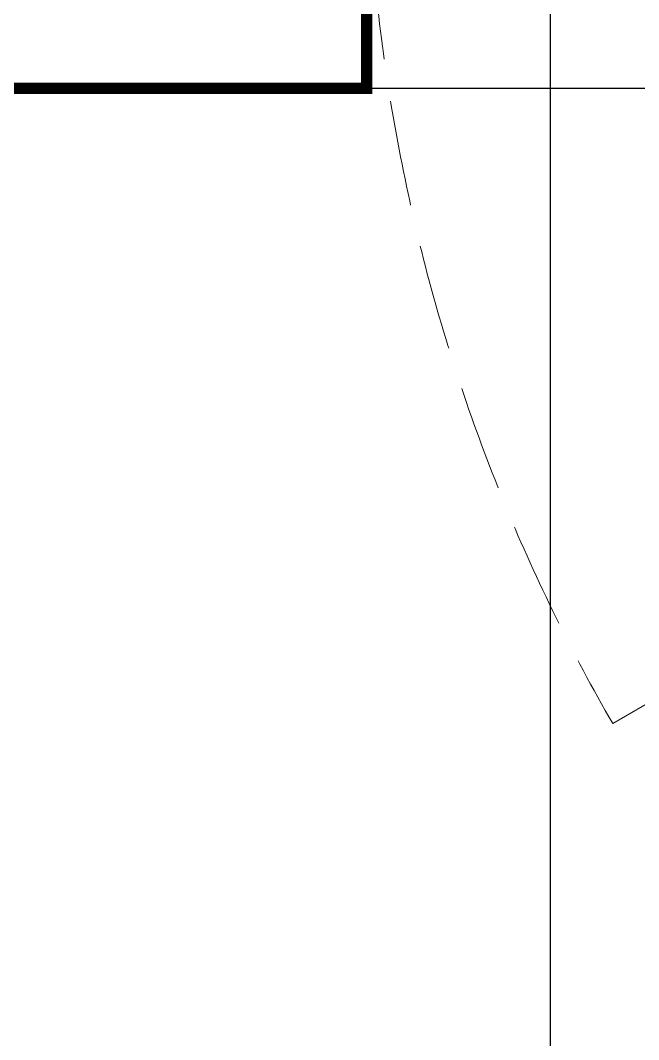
# Model space of a CAD drawing. Extents: x 27938 to 1042331, y -235042 to 1535213.
# Drawn here: x 715021 to 715459, y 595525 to 596247 of the extents above; entities that cross this region are included whole.
import ezdxf

# ---------------------------------------------------------------- set-up
doc = ezdxf.new("R2010")
doc.units = 0
doc.header["$LTSCALE"] = 1000
doc.header["$MEASUREMENT"] = 0
doc.linetypes.add('DASH', pattern=[0.35, 0.25, -0.1])
for name, color, linetype in [('$RECOVER_210609100354-0', 7, 'Continuous'), ('DIM_凝结', 3, 'Continuous'), ('DIM_污水', 3, 'Continuous'), ('看线', 251, 'Continuous')]:
    doc.layers.add(name, color=color, linetype=linetype)
doc.layers.add('WINDOW', color=8, linetype='Continuous', lineweight=15)

msp = doc.modelspace()

# ---------------------------------------------------------------- linework, layer by layer
at = {"layer": '$RECOVER_210609100354-0', "color": 8, "const_width": 8}
msp.add_lwpolyline([(714966.58, 596348.81), (714966.58, 596198.81), (715266.58, 596198.81), (715266.58, 596348.81)], dxfattribs=at)
at = {"layer": 'DIM_凝结'}
msp.add_line((715396.58, 596668.81), (715396.58, 594770.58), dxfattribs=at)
at = {"layer": 'DIM_污水'}
msp.add_line((715396.58, 596818.81), (715396.58, 595406.28), dxfattribs=at)
at = {"layer": 'WINDOW', "color": 8, "linetype": 'DASH', "ltscale": 0.3}
msp.add_lwpolyline([(716566.58, 596398.81), (715440.74, 595748.81, -0.131652), (715266.58, 596398.81)], format="xyb", dxfattribs=at)
at = {"layer": '看线', "color": 8, "ltscale": 0.5}
msp.add_lwpolyline([(715266.58, 596198.81), (716566.58, 596198.81)], dxfattribs=at)

doc.saveas('drawing.dxf')
